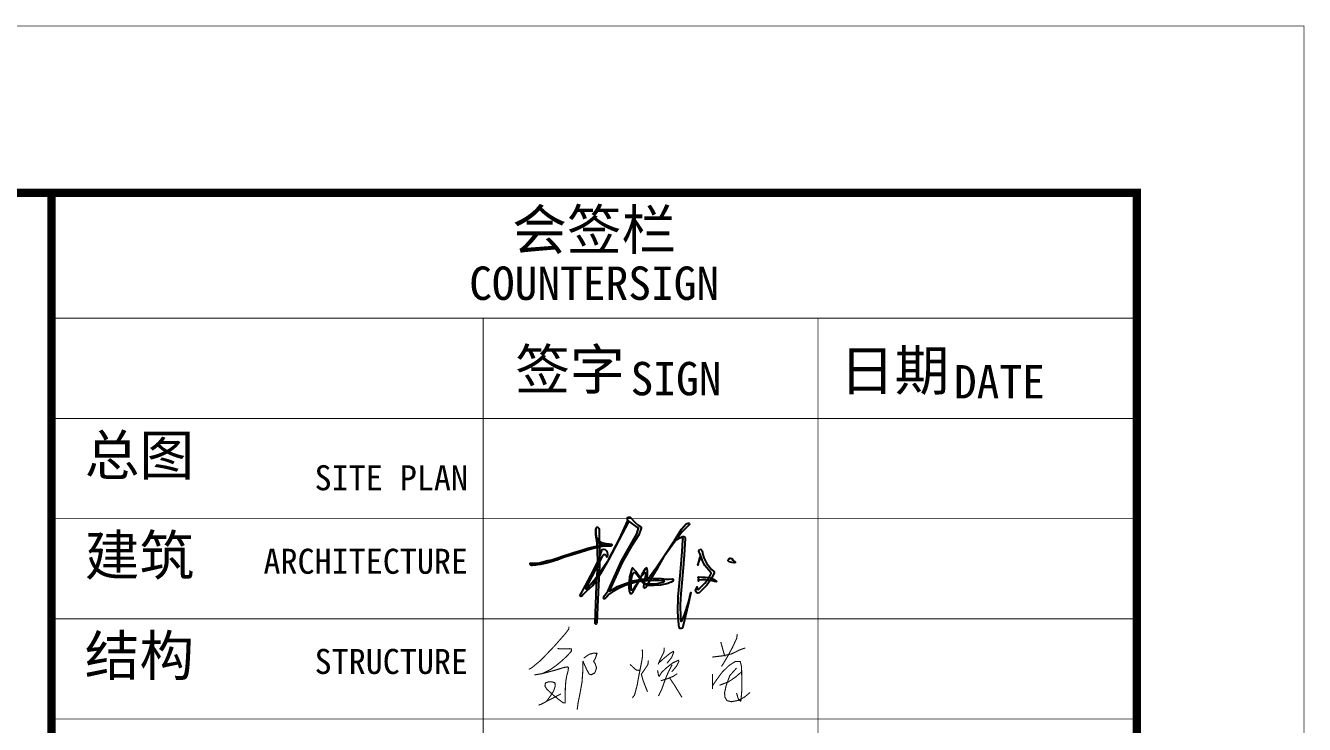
# Model space of a CAD drawing. Extents: x -777745 to 647905, y -207485 to 303235.
# Drawn here: x 65811 to 73468, y 34933 to 39117 of the extents above; entities that cross this region are included whole.
import ezdxf
from ezdxf.enums import TextEntityAlignment as Align

# ---------------------------------------------------------------- set-up
doc = ezdxf.new("R2010")
doc.units = 0
doc.header["$LTSCALE"] = 1000
doc.layers.get('0').update_dxf_attribs({"linetype": 'CONTINUOUS'})
doc.layers.add('00-防烟分区', color=4, linetype='CONTINUOUS')
doc.layers.add('建筑签名', color=7, linetype='CONTINUOUS')
doc.styles.add('图签信息$0$华文细黑', font='STXIHEI.TTF', dxfattribs={"height": 10})
pattern_1 = [(45, (-849.99, -261.96), (-112.253, 112.253), [])]

# ---------------------------------------------------------------- blocks, each defined once
blk = doc.blocks.new('图签信息')
at = {"const_width": 0.5}
blk.add_lwpolyline([(-65, 574), (-65, 500.5), (0, 500.5), (0, 574)], close=True, dxfattribs=at)
at = {"const_width": 0.05}
for points in [[(-65, 566.5), (0, 566.5)], [(-39.145, 566.5), (-39.145, 500.5)], [(-19.101, 566.5), (-19.101, 500.5)], [(-65, 560.5), (0, 560.5)], [(-65, 554.5), (0, 554.5)], [(-65, 548.5), (0, 548.5)], [(-65, 542.5), (0, 542.5)]]:
    blk.add_lwpolyline(points, dxfattribs=at)
at = {"style": '图签信息$0$华文细黑'}
for s, height, p in [('会签栏', 2.4, (-32.5, 573)), ('COUNTERSIGN', 2, (-32.5, 569.598))]:
    blk.add_text(s, height=height, dxfattribs=at).set_placement(p, align=Align.TOP_CENTER)
for s, height, p in [('签字', 2.4, (-37.222, 564.634)), ('日期', 2.4, (-17.792, 564.578)), ('SIGN', 2, (-30.32, 563.885)), ('DATE', 2, (-10.959, 563.696)), ('总图', 2.4, (-63, 559.5)), ('建筑', 2.4, (-63, 553.5)), ('结构', 2.4, (-63, 547.5))]:
    blk.add_text(s, height=height, dxfattribs=at).set_placement(p, align=Align.TOP_LEFT)
for s, p in [('SITE PLAN', (-40.056, 557.698)), ('ARCHITECTURE', (-40.056, 552.698)), ('STRUCTURE', (-40.056, 546.698))]:
    blk.add_text(s, height=1.5, dxfattribs=at).set_placement(p, align=Align.TOP_RIGHT)
blk = doc.blocks.new('图签-A1')
at = {"color": 2}
blk.add_blockref('图签信息', (0, 0), dxfattribs=at)
blk = doc.blocks.new('图框-A1')
for points, const_width in [([(0, 0), (841, 0), (841, 594), (0, 594)], 0.05), ([(766, 584), (25, 584), (25, 10), (766, 10)], 0.5)]:
    blk.add_lwpolyline(points, close=True, dxfattribs=dict(const_width=const_width))
blk = doc.blocks.new('X-104 13#平面')
at = {"xscale": 100, "yscale": 100, "zscale": 100}
for name, p in [('图框-A1', (-10634.5, -20285.2)), ('图签-A1', (72465.5, -19285.2))]:
    blk.add_blockref(name, p, dxfattribs=at)
blk = doc.blocks.new('yangjun')
h = blk.add_hatch()
h.set_pattern_fill('ANSI31', color=256, scale=100)
h.set_pattern_definition(pattern_1)
h.paths.add_polyline_path([(3.922, 5.958), (3.897, 6.012), (3.901, 6.124), (3.949, 6.162), (4.056, 6.144), (4.353, 5.84), (4.537, 5.669), (4.687, 5.579), (4.702, 5.555), (4.701, 5.498), (4.57, 5.088), (4.134, 4.406), (3.577, 3.445), (2.817, 1.768), (2.809, 1.728), (2.845, 1.721), (2.971, 1.797), (3.296, 1.996), (3.778, 2.182), (4.24, 2.333), (4.772, 2.448), (5.327, 2.492), (5.926, 2.481), (6.206, 2.449), (6.393, 2.437), (6.576, 2.453), (6.625, 2.434), (6.629, 2.383), (6.616, 2.312), (6.516, 2.254), (6.239, 2.156), (5.857, 2.077), (5.488, 2.056), (5.139, 2.065), (4.899, 2.147), (4.767, 2.279), (4.885, 2.198), (5.02, 2.156), (5.273, 2.152), (5.545, 2.155), (5.772, 2.195), (6.017, 2.258), (6.094, 2.295), (6.117, 2.313), (6.064, 2.336), (5.772, 2.364), (5.425, 2.364), (4.765, 2.317), (4.384, 2.263), (3.759, 2.053), (3.386, 1.899), (2.972, 1.654), (2.801, 1.534), (2.651, 1.389), (2.536, 1.262), (2.481, 1.255), (2.465, 1.288), (2.489, 1.418), (2.706, 1.727), (2.764, 1.803), (3.534, 3.537), (4.46, 5.148), (4.552, 5.502), (3.981, 5.916)])
h = blk.add_hatch()
h.set_pattern_fill('ANSI31', color=256, scale=100)
h.set_pattern_definition(pattern_1)
h.paths.add_polyline_path([(2.677, 3.738), (2.633, 3.845), (2.571, 3.903), (2.458, 3.903), (2.399, 3.834), (1.987, 3.054), (1.76, 2.591), (1.403, 1.908), (1.395, 1.858), (1.413, 1.855), (1.476, 1.886), (1.966, 2.45), (2.76, 3.6), (3.406, 4.846), (3.922, 5.958), (3.981, 5.916), (2.76, 3.6), (2.305, 2.797), (1.788, 2.045), (1.599, 1.868), (1.417, 1.693), (1.255, 1.535), (1.164, 1.422), (1.107, 1.409), (1.075, 1.431), (1.062, 1.472), (1.135, 1.626), (1.385, 2.069), (1.689, 2.657), (2.106, 3.494), (2.31, 4.033), (2.382, 4.206), (2.47, 4.228), (2.555, 4.208), (2.63, 4.141), (2.679, 4.053), (2.686, 3.913)])
h = blk.add_hatch()
h.set_pattern_fill('ANSI31', color=256, scale=100)
h.set_pattern_definition(pattern_1)
h.paths.add_polyline_path([(2.001, 5.419), (2.025, 5.505), (2.063, 5.553), (2.106, 5.557), (2.138, 5.52), (2.177, 5.466), (2.19, 5.42), (2.202, 4.819), (2.219, 4.087), (2.21, 3.26), (2.136, 1.667), (2.066, -0.142), (2.042, -0.245), (2, -0.256), (1.969, -0.245), (1.958, -0.208), (1.953, -0.149), (2.032, 2.031), (2.11, 3.252), (2.095, 4.329)])
h = blk.add_hatch()
h.set_pattern_fill('ANSI31', color=256, scale=100)
h.set_pattern_definition(pattern_1)
h.paths.add_polyline_path([(2.799, 4.532), (2.619, 4.556), (2.49, 4.583), (2.353, 4.62), (2.221, 4.698), (2.101, 4.86), (2.042, 4.943), (1.997, 5.167), (2.001, 5.419), (1.986, 5.209), (1.976, 5.12), (2.02, 4.843), (2.064, 4.747), (2.18, 4.61), (2.338, 4.508), (2.556, 4.463)])
h = blk.add_hatch()
h.set_pattern_fill('ANSI31', color=256, scale=100)
h.set_pattern_definition(pattern_1)
h.paths.add_polyline_path([(7.601, 5.72), (7.342, 5.448), (7.132, 5.226), (6.926, 4.95), (6.947, 4.933), (6.997, 4.927), (7.071, 4.94), (7.176, 4.993), (7.206, 4.992), (7.274, 4.997), (7.316, 4.971), (7.341, 4.891), (7.281, 3.885), (7.207, 2.876), (7.086, 1.556), (7.052, 0.93), (7.065, 0.117), (7.089, -0.079), (7.118, -0.075), (7.173, -0.02), (7.306, 0.311), (7.546, 1.05), (7.69, 1.641), (7.553, 1.002), (7.359, 0.24), (7.183, -0.488), (7.111, -0.523), (7.026, -0.507), (6.979, -0.433), (6.957, -0.287), (6.909, 0.485), (6.93, 1.386), (7.059, 2.852), (7.167, 4.105), (7.214, 4.79), (7.219, 4.861), (7.198, 4.904), (7.152, 4.917), (7.095, 4.912), (7.021, 4.888), (6.884, 4.822), (6.74, 4.731), (6.7, 4.747), (6.863, 5.022), (7.122, 5.431), (7.411, 5.757), (7.515, 5.792), (7.585, 5.789)])
h = blk.add_hatch()
h.set_pattern_fill('ANSI31', color=256, scale=100)
h.set_pattern_definition(pattern_1)
h.paths.add_polyline_path([(6.176, 3.932), (6.74, 4.731), (6.7, 4.747)])
h = blk.add_hatch()
h.set_pattern_fill('ANSI31', color=256, scale=100)
h.set_pattern_definition(pattern_1)
h.paths.add_polyline_path([(-1.916, 3.394), (-1.862, 3.393), (-1.771, 3.398), (-1.637, 3.398), (-1.57, 3.394), (-1.374, 3.42), (-1.1, 3.492), (-0.871, 3.551), (-0.632, 3.6), (-0.333, 3.698), (0.062, 3.836), (0.371, 3.944), (0.731, 4.063), (1.154, 4.184), (1.526, 4.291), (1.94, 4.388), (2.186, 4.444), (2.558, 4.503), (2.778, 4.529), (2.821, 4.535), (2.874, 4.538), (2.925, 4.526), (2.948, 4.503), (2.96, 4.476), (2.949, 4.451), (2.922, 4.427), (2.911, 4.418), (2.88, 4.422), (2.828, 4.422), (2.705, 4.418), (2.551, 4.409), (2.402, 4.39), (2.28, 4.374), (2.039, 4.315), (1.855, 4.276), (1.433, 4.16), (1.054, 4.042), (0.607, 3.906), (0.063, 3.73), (-0.275, 3.606), (-0.538, 3.515), (-0.877, 3.421), (-1.135, 3.362), (-1.345, 3.32), (-1.59, 3.273), (-1.794, 3.248), (-1.836, 3.248), (-1.865, 3.257), (-1.897, 3.285), (-1.939, 3.35), (-1.939, 3.376), (-1.936, 3.391)])
h = blk.add_hatch()
h.set_pattern_fill('ANSI31', color=256, scale=100)
h.set_pattern_definition(pattern_1)
h.paths.add_polyline_path([(4.627, 2.416), (4.763, 2.671), (4.908, 2.838), (4.942, 2.835), (4.963, 2.815), (4.96, 2.647), (4.934, 2.46), (4.861, 2.097), (4.847, 2.028), (4.852, 1.964), (4.869, 1.939), (4.909, 1.93), (4.981, 1.962), (5.056, 2.049), (5.163, 2.232), (5.733, 3.163), (6.176, 3.932), (5.643, 3.166), (5.151, 2.478), (5.061, 2.384), (5.054, 2.409), (5.076, 2.568), (5.098, 2.713), (5.093, 2.962), (5.058, 3.096), (5, 3.11), (4.954, 3.055), (4.751, 2.71)])
h = blk.add_hatch()
h.set_pattern_fill('ANSI31', color=256, scale=100)
h.set_pattern_definition(pattern_1)
h.paths.add_polyline_path([(8.214, 4.227), (8.309, 4.207), (8.37, 4.131), (8.407, 3.908), (8.456, 3.714), (8.623, 3.388), (8.921, 3.027), (9.046, 2.917), (9.079, 2.894), (9.086, 2.861), (9.079, 2.795), (8.891, 2.411), (8.646, 2.078), (8.309, 1.732), (8.174, 1.62), (8.105, 1.608), (8.053, 1.627), (7.996, 1.675), (7.973, 1.772), (8.026, 1.873), (8.063, 1.978), (8.063, 1.86), (8.104, 1.824), (8.135, 1.822), (8.527, 2.196), (8.778, 2.531), (8.91, 2.769), (8.901, 2.816), (8.866, 2.86), (8.525, 3.265), (8.379, 3.544), (8.246, 3.93), (8.193, 4.062), (8.166, 4.124), (8.181, 4.202)])
h = blk.add_hatch()
h.set_pattern_fill('ANSI31', color=256, scale=100)
h.set_pattern_definition(pattern_1)
h.paths.add_polyline_path([(8.272, 3.853), (8.177, 3.639), (8.095, 3.284), (8.179, 3.523), (8.304, 3.761)])
h = blk.add_hatch()
h.set_pattern_fill('ANSI31', color=256, scale=100)
h.set_pattern_definition(pattern_1)
h.paths.add_polyline_path([(4.767, 2.279), (4.608, 2.572), (4.392, 2.893), (4.206, 3.093), (4.175, 3.096), (4.159, 3.051), (4.064, 2.784), (4.018, 2.575), (3.993, 2.309), (3.979, 1.915), (3.991, 1.728), (4.027, 1.641), (4.054, 1.59), (4.11, 1.573), (4.149, 1.587), (4.193, 1.631), (4.575, 2.29), (4.38, 2.032), (4.229, 1.83), (4.127, 1.777), (4.105, 1.819), (4.109, 2.171), (4.154, 2.581), (4.234, 2.808), (4.275, 2.832), (4.375, 2.815), (4.548, 2.594)])
h = blk.add_hatch()
h.set_pattern_fill('ANSI31', color=256, scale=100)
h.set_pattern_definition(pattern_1)
h.paths.add_polyline_path([(9.931, 3.647), (10.032, 3.697), (10.136, 3.671), (10.192, 3.579), (10.349, 3.434), (10.28, 3.41), (10.144, 3.446), (9.97, 3.484), (9.914, 3.543)])
h = blk.add_hatch()
h.set_pattern_fill('ANSI31', color=256, scale=100)
h.set_pattern_definition(pattern_1)
h.paths.add_polyline_path([(8.166, 2.589), (8.396, 2.565), (8.541, 2.553), (8.746, 2.54), (8.938, 2.506), (9.078, 2.411), (9.225, 2.304), (9.212, 2.288), (9.099, 2.298), (8.953, 2.345), (8.591, 2.401), (8.317, 2.398), (8.213, 2.386), (8.175, 2.373), (8.135, 2.323), (8.151, 2.392), (8.161, 2.451), (8.126, 2.519), (8.128, 2.562), (8.155, 2.578)])
for points in [[(3.922, 5.958), (3.897, 6.012), (3.901, 6.124), (3.949, 6.162), (4.056, 6.144), (4.353, 5.84), (4.537, 5.669), (4.687, 5.579), (4.702, 5.555), (4.701, 5.498), (4.57, 5.088), (4.134, 4.406), (3.577, 3.445), (2.817, 1.768), (2.809, 1.728), (2.845, 1.721), (2.971, 1.797), (3.296, 1.996), (3.778, 2.182), (4.24, 2.333), (4.772, 2.448), (5.327, 2.492), (5.926, 2.481), (6.206, 2.449), (6.393, 2.437), (6.576, 2.453), (6.625, 2.434), (6.629, 2.383), (6.616, 2.312), (6.516, 2.254), (6.239, 2.156), (5.857, 2.077), (5.488, 2.056), (5.139, 2.065), (4.899, 2.147), (4.767, 2.279), (4.885, 2.198), (5.02, 2.156), (5.273, 2.152), (5.545, 2.155), (5.772, 2.195), (6.017, 2.258), (6.094, 2.295), (6.117, 2.313), (6.064, 2.336), (5.772, 2.364), (5.425, 2.364), (4.765, 2.317), (4.384, 2.263), (3.759, 2.053), (3.386, 1.899), (2.972, 1.654), (2.801, 1.534), (2.651, 1.389), (2.536, 1.262), (2.481, 1.255), (2.465, 1.288), (2.489, 1.418), (2.706, 1.727), (2.764, 1.803), (3.534, 3.537), (4.46, 5.148), (4.552, 5.502), (3.981, 5.916), (3.922, 5.958)], [(2.677, 3.738), (2.633, 3.845), (2.571, 3.903), (2.458, 3.903), (2.399, 3.834), (1.987, 3.054), (1.76, 2.591), (1.403, 1.908), (1.395, 1.858), (1.413, 1.855), (1.476, 1.886), (1.966, 2.45), (2.76, 3.6), (3.406, 4.846), (3.922, 5.958), (3.981, 5.916), (2.76, 3.6), (2.305, 2.797), (1.788, 2.045), (1.599, 1.868), (1.417, 1.693), (1.255, 1.535), (1.164, 1.422), (1.107, 1.409), (1.075, 1.431), (1.062, 1.472), (1.135, 1.626), (1.385, 2.069), (1.689, 2.657), (2.106, 3.494), (2.31, 4.033), (2.382, 4.206), (2.47, 4.228), (2.555, 4.208), (2.63, 4.141), (2.679, 4.053), (2.686, 3.913), (2.677, 3.738)], [(2.001, 5.419), (2.025, 5.505), (2.063, 5.553), (2.106, 5.557), (2.138, 5.52), (2.177, 5.466), (2.19, 5.42), (2.202, 4.819), (2.219, 4.087), (2.21, 3.26), (2.136, 1.667), (2.066, -0.142), (2.042, -0.245), (2, -0.256), (1.969, -0.245), (1.958, -0.208), (1.953, -0.149), (2.032, 2.031), (2.11, 3.252), (2.095, 4.329), (2.001, 5.419)], [(2.799, 4.532), (2.619, 4.556), (2.49, 4.583), (2.353, 4.62), (2.221, 4.698), (2.101, 4.86), (2.042, 4.943), (1.997, 5.167), (2.001, 5.419), (1.986, 5.209), (1.976, 5.12), (2.02, 4.843), (2.064, 4.747), (2.18, 4.61), (2.338, 4.508), (2.556, 4.463), (2.799, 4.532)], [(7.601, 5.72), (7.342, 5.448), (7.132, 5.226), (6.926, 4.95), (6.947, 4.933), (6.997, 4.927), (7.071, 4.94), (7.176, 4.993), (7.206, 4.992), (7.274, 4.997), (7.316, 4.971), (7.341, 4.891), (7.281, 3.885), (7.207, 2.876), (7.086, 1.556), (7.052, 0.93), (7.065, 0.117), (7.089, -0.079), (7.118, -0.075), (7.173, -0.02), (7.306, 0.311), (7.546, 1.05), (7.69, 1.641), (7.553, 1.002), (7.359, 0.24), (7.183, -0.488), (7.111, -0.523), (7.026, -0.507), (6.979, -0.433), (6.957, -0.287), (6.909, 0.485), (6.93, 1.386), (7.059, 2.852), (7.167, 4.105), (7.214, 4.79), (7.219, 4.861), (7.198, 4.904), (7.152, 4.917), (7.095, 4.912), (7.021, 4.888), (6.884, 4.822), (6.74, 4.731), (6.7, 4.747), (6.863, 5.022), (7.122, 5.431), (7.411, 5.757), (7.515, 5.792), (7.585, 5.789), (7.601, 5.72)], [(6.176, 3.932), (6.74, 4.731), (6.7, 4.747), (6.176, 3.932)], [(-1.916, 3.394), (-1.862, 3.393), (-1.771, 3.398), (-1.637, 3.398), (-1.57, 3.394), (-1.374, 3.42), (-1.1, 3.492), (-0.871, 3.551), (-0.632, 3.6), (-0.333, 3.698), (0.062, 3.836), (0.371, 3.944), (0.731, 4.063), (1.154, 4.184), (1.526, 4.291), (1.94, 4.388), (2.186, 4.444), (2.558, 4.503), (2.778, 4.529), (2.821, 4.535), (2.874, 4.538), (2.925, 4.526), (2.948, 4.503), (2.96, 4.476), (2.949, 4.451), (2.922, 4.427), (2.911, 4.418), (2.88, 4.422), (2.828, 4.422), (2.705, 4.418), (2.551, 4.409), (2.402, 4.39), (2.28, 4.374), (2.039, 4.315), (1.855, 4.276), (1.433, 4.16), (1.054, 4.042), (0.607, 3.906), (0.063, 3.73), (-0.275, 3.606), (-0.538, 3.515), (-0.877, 3.421), (-1.135, 3.362), (-1.345, 3.32), (-1.59, 3.273), (-1.794, 3.248), (-1.836, 3.248), (-1.865, 3.257), (-1.897, 3.285), (-1.939, 3.35), (-1.939, 3.376), (-1.936, 3.391), (-1.916, 3.394)], [(4.627, 2.416), (4.763, 2.671), (4.908, 2.838), (4.942, 2.835), (4.963, 2.815), (4.96, 2.647), (4.934, 2.46), (4.861, 2.097), (4.847, 2.028), (4.852, 1.964), (4.869, 1.939), (4.909, 1.93), (4.981, 1.962), (5.056, 2.049), (5.163, 2.232), (5.733, 3.163), (6.176, 3.932), (5.643, 3.166), (5.151, 2.478), (5.061, 2.384), (5.054, 2.409), (5.076, 2.568), (5.098, 2.713), (5.093, 2.962), (5.058, 3.096), (5, 3.11), (4.954, 3.055), (4.751, 2.71), (4.627, 2.416)], [(8.214, 4.227), (8.309, 4.207), (8.37, 4.131), (8.407, 3.908), (8.456, 3.714), (8.623, 3.388), (8.921, 3.027), (9.046, 2.917), (9.079, 2.894), (9.086, 2.861), (9.079, 2.795), (8.891, 2.411), (8.646, 2.078), (8.309, 1.732), (8.174, 1.62), (8.105, 1.608), (8.053, 1.627), (7.996, 1.675), (7.973, 1.772), (8.026, 1.873), (8.063, 1.978), (8.063, 1.86), (8.104, 1.824), (8.135, 1.822), (8.527, 2.196), (8.778, 2.531), (8.91, 2.769), (8.901, 2.816), (8.866, 2.86), (8.525, 3.265), (8.379, 3.544), (8.246, 3.93), (8.193, 4.062), (8.166, 4.124), (8.181, 4.202), (8.214, 4.227)], [(8.272, 3.853), (8.177, 3.639), (8.095, 3.284), (8.179, 3.523), (8.304, 3.761), (8.272, 3.853)], [(4.767, 2.279), (4.608, 2.572), (4.392, 2.893), (4.206, 3.093), (4.175, 3.096), (4.159, 3.051), (4.064, 2.784), (4.018, 2.575), (3.993, 2.309), (3.979, 1.915), (3.991, 1.728), (4.027, 1.641), (4.054, 1.59), (4.11, 1.573), (4.149, 1.587), (4.193, 1.631), (4.575, 2.29), (4.38, 2.032), (4.229, 1.83), (4.127, 1.777), (4.105, 1.819), (4.109, 2.171), (4.154, 2.581), (4.234, 2.808), (4.275, 2.832), (4.375, 2.815), (4.548, 2.594), (4.767, 2.279)], [(9.931, 3.647), (10.032, 3.697), (10.136, 3.671), (10.192, 3.579), (10.349, 3.434), (10.28, 3.41), (10.144, 3.446), (9.97, 3.484), (9.914, 3.543), (9.931, 3.647)], [(8.166, 2.589), (8.396, 2.565), (8.541, 2.553), (8.746, 2.54), (8.938, 2.506), (9.078, 2.411), (9.225, 2.304), (9.212, 2.288), (9.099, 2.298), (8.953, 2.345), (8.591, 2.401), (8.317, 2.398), (8.213, 2.386), (8.175, 2.373), (8.135, 2.323), (8.151, 2.392), (8.161, 2.451), (8.126, 2.519), (8.128, 2.562), (8.155, 2.578), (8.166, 2.589)]]:
    blk.add_lwpolyline(points)
blk = doc.blocks.new('A$C385D7296')
at = {"layer": '建筑签名', "color": 7, "linetype": 'Continuous', "const_width": 6.48}
for points in [[(240.9, 497.1), (240.9, 483.5), (221.1, 456.7), (188.1, 419.2), (153.8, 380.2), (89.8, 313.5), (69.7, 292.5), (47.8, 275.2), (24.7, 255.4), (8.1, 244.7), (1.1, 242.1)], [(1150.7, 405.5), (1170.9, 331.7), (1176.5, 319.4)], [(1249.2, 453.5), (1245.9, 427.8), (1219, 369.7), (1186.5, 310.4), (1155.2, 259)], [(172.8, 366.4), (187.3, 364.5), (213.1, 364.5), (247.2, 365.2), (256.7, 363.3), (255.4, 349.4), (232.1, 323.6), (202.4, 295.8), (167.1, 266.2), (132.4, 241.6), (80.6, 215.8), (34.6, 208.2)], [(330.1, 308.9), (351.5, 324), (363.9, 332), (388, 338.2), (409.3, 337.3), (399.5, 307.1), (388.9, 289.3), (399.5, 273.3), (406.7, 249.3), (396, 220), (374.6, 209.3), (362.2, 212.9), (346.1, 244), (332.8, 273.3), (324.8, 292)], [(680.9, 359.6), (681.8, 316.9), (673.8, 272.4), (661.3, 210.2), (649.8, 146.2), (634.3, 88), (621.3, 70.7)], [(812, 371.7), (810.3, 346.6), (787.4, 300.4), (774.9, 270.2)], [(778.9, 279.3), (806.3, 304.4), (848, 338.6), (866.8, 348.9), (868.5, 343.2), (856.5, 312.9), (828.5, 277.6)], [(1099.3, 314.9), (1163, 322.7), (1214.5, 333.9), (1264.9, 358.5), (1297.3, 369.7)], [(80.6, 215.8), (126.1, 227.8), (164.7, 238), (191.1, 246.7), (215.7, 253.6), (232.7, 256.1), (238.4, 252.3), (237.1, 235.3), (227, 197.9), (222.6, 170.8), (220.1, 133), (218.8, 89.5), (218.2, 50.9), (218.2, 41.5), (206.8, 41.5), (190.4, 53.4), (168.3, 70.5), (151.9, 83.7), (133.6, 100.1), (107.1, 124.7), (97.7, 141.7), (100.8, 160), (119.8, 166.9), (141.2, 166.3), (157.6, 161.2), (158.9, 139.8), (150.1, 112.7), (133, 85.6), (107.1, 49.7), (79.4, 34.5), (59.8, 27)], [(323.9, 289.3), (323.9, 223.5), (319.4, 162.2), (304.3, 80.4), (296.3, 43.1), (291, 0.4)], [(607.9, 270.7), (643.5, 237.8), (664, 235.1)], [(717.1, 294.6), (714.3, 270.6), (690.3, 234.1), (674.9, 213), (684.6, 177.1), (700.6, 135.4), (712, 106.3)], [(772, 235.3), (777.7, 205), (782.3, 200.5), (797.1, 224.4), (826.8, 251.8), (861.7, 279.2), (896.5, 296.3), (899.9, 289.4), (885.1, 260.4), (857.1, 226.7)], [(859.4, 269.5), (837.1, 226.1), (821.1, 189.6), (796.6, 121.2), (777.2, 81.2)], [(1100.4, 142.7), (1125, 178.5), (1158.6, 224.3), (1198.9, 263.5), (1238, 289.2), (1267.1, 289.2), (1275, 255.6), (1276.1, 190.8), (1276.1, 110.3), (1271.6, 57.8), (1269.4, 51), (1255.9, 63.3), (1244.7, 100.2)], [(1244.7, 248.9), (1204.5, 204.2), (1182.1, 142.7), (1173.1, 100.2), (1175.4, 74.5), (1187.7, 54.4), (1213.4, 47.7), (1254.8, 55.5), (1292.9, 75.6), (1326.4, 103.6)], [(790.9, 173.1), (834.3, 186.8), (868, 201), (890.2, 215.9)], [(843.4, 190.8), (870.8, 150.8), (899.4, 104.1), (918.2, 73.8)], [(1101.5, 213.2), (1100.4, 124.8)], [(1142.9, 146.1), (1197.7, 167.3), (1239.1, 195.3), (1270.5, 223.2)], [(107.1, 49.7), (144.7, 69), (170.5, 82.4), (194, 94.5)]]:
    blk.add_lwpolyline(points, dxfattribs=at)

msp = doc.modelspace()

# ---------------------------------------------------------------- block references
at = {"xscale": 100, "yscale": 100, "zscale": 100}
msp.add_blockref('yangjun', (69025.8, 35558.4), dxfattribs=at)
msp.add_blockref('A$C385D7296', (68823, 35020.8))
at = {"layer": '00-防烟分区'}
msp.add_blockref('X-104 13#平面', (0, 0), dxfattribs=at)

doc.saveas('drawing.dxf')
